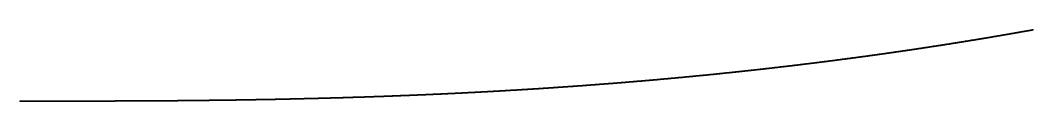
# Model space of a CAD drawing. Header units: metres. Extents: x 0 to 360, y 0 to 49.
# Drawn here: x 0.01 to 22.5, y 0 to 1.59 of the extents above; entities that cross this region are included whole.
import ezdxf

# ---------------------------------------------------------------- set-up
doc = ezdxf.new("R2010")
doc.units = ezdxf.units.M

msp = doc.modelspace()

# ---------------------------------------------------------------- linework, layer by layer
for p in [(22.414, 1.574), (22.425, 1.576), (22.436, 1.578), (22.447, 1.58), (22.458, 1.582), (22.469, 1.584), (22.48, 1.586), (22.491, 1.588), (22.502, 1.59), (21.111, 1.351), (21.123, 1.353), (21.134, 1.355), (21.145, 1.357), (21.156, 1.358), (21.167, 1.36), (21.178, 1.362), (21.19, 1.364), (21.201, 1.366), (21.212, 1.368), (21.223, 1.369), (21.234, 1.371), (21.245, 1.373), (21.257, 1.375), (21.268, 1.377), (21.279, 1.379), (21.29, 1.381), (21.301, 1.382), (21.312, 1.384), (21.324, 1.386), (21.335, 1.388), (21.346, 1.39), (21.357, 1.392), (21.368, 1.394), (21.379, 1.395), (21.39, 1.397), (21.402, 1.399), (21.413, 1.401), (21.424, 1.403), (21.435, 1.405), (21.446, 1.407), (21.457, 1.408), (21.469, 1.41), (21.48, 1.412), (21.491, 1.414), (21.502, 1.416), (21.513, 1.418), (21.524, 1.42), (21.535, 1.422), (21.547, 1.423), (21.558, 1.425), (21.569, 1.427), (21.58, 1.429), (21.591, 1.431), (21.602, 1.433), (21.613, 1.435), (21.625, 1.437), (21.636, 1.439), (21.647, 1.44), (21.658, 1.442), (21.669, 1.444), (21.68, 1.446), (21.691, 1.448), (21.702, 1.45), (21.714, 1.452), (21.725, 1.454), (21.736, 1.456), (21.747, 1.458), (21.758, 1.46), (21.769, 1.461), (21.78, 1.463), (21.792, 1.465), (21.803, 1.467), (21.814, 1.469), (21.825, 1.471), (21.836, 1.473), (21.847, 1.475), (21.858, 1.477), (21.869, 1.479), (21.881, 1.481), (21.892, 1.483), (21.903, 1.484), (21.914, 1.486), (21.925, 1.488), (21.936, 1.49), (21.947, 1.492), (21.958, 1.494), (21.969, 1.496), (21.981, 1.498), (21.992, 1.5), (22.003, 1.502), (22.014, 1.504), (22.025, 1.506), (22.036, 1.508), (22.047, 1.51), (22.058, 1.512), (22.069, 1.513), (22.081, 1.515), (22.092, 1.517), (22.103, 1.519), (22.114, 1.521), (22.125, 1.523), (22.136, 1.525), (22.147, 1.527), (22.158, 1.529), (22.169, 1.531), (22.181, 1.533), (22.192, 1.535), (22.203, 1.537), (22.214, 1.539), (22.225, 1.541), (22.236, 1.543), (22.247, 1.545), (22.258, 1.547), (22.269, 1.549), (22.28, 1.551), (22.292, 1.553), (22.303, 1.555), (22.314, 1.557), (22.325, 1.559), (22.336, 1.561), (22.347, 1.563), (22.358, 1.565), (22.369, 1.567), (22.38, 1.568), (22.391, 1.57), (22.402, 1.572), (19.665, 1.126), (19.676, 1.128), (19.687, 1.129), (19.699, 1.131), (19.71, 1.133), (19.721, 1.134), (19.732, 1.136), (19.744, 1.138), (19.755, 1.139), (19.766, 1.141), (19.777, 1.143), (19.789, 1.144), (19.8, 1.146), (19.811, 1.148), (19.822, 1.149), (19.834, 1.151), (19.845, 1.153), (19.856, 1.155), (19.867, 1.156), (19.879, 1.158), (19.89, 1.16), (19.901, 1.161), (19.912, 1.163), (19.924, 1.165), (19.935, 1.166), (19.946, 1.168), (19.957, 1.17), (19.969, 1.171), (19.98, 1.173), (19.991, 1.175), (20.002, 1.176), (20.014, 1.178), (20.025, 1.18), (20.036, 1.182), (20.047, 1.183), (20.058, 1.185), (20.07, 1.187), (20.081, 1.188), (20.092, 1.19), (20.103, 1.192), (20.115, 1.194), (20.126, 1.195), (20.137, 1.197), (20.148, 1.199), (20.16, 1.2), (20.171, 1.202), (20.182, 1.204), (20.193, 1.206), (20.204, 1.207), (20.216, 1.209), (20.227, 1.211), (20.238, 1.212), (20.249, 1.214), (20.261, 1.216), (20.272, 1.218), (20.283, 1.219), (20.294, 1.221), (20.305, 1.223), (20.317, 1.225), (20.328, 1.226), (20.339, 1.228), (20.35, 1.23), (20.362, 1.231), (20.373, 1.233), (20.384, 1.235), (20.395, 1.237), (20.406, 1.238), (20.418, 1.24), (20.429, 1.242), (20.44, 1.244), (20.451, 1.245), (20.462, 1.247), (20.474, 1.249), (20.485, 1.251), (20.496, 1.252), (20.507, 1.254), (20.518, 1.256), (20.53, 1.258), (20.541, 1.259), (20.552, 1.261), (20.563, 1.263), (20.574, 1.265), (20.586, 1.267), (20.597, 1.268), (20.608, 1.27), (20.619, 1.272), (20.63, 1.274), (20.642, 1.275), (20.653, 1.277), (20.664, 1.279), (20.675, 1.281), (20.686, 1.282), (20.698, 1.284), (20.709, 1.286), (20.72, 1.288), (20.731, 1.29), (20.742, 1.291), (20.754, 1.293), (20.765, 1.295), (20.776, 1.297), (20.787, 1.299), (20.798, 1.3), (20.81, 1.302), (20.821, 1.304), (20.832, 1.306), (20.843, 1.308), (20.854, 1.309), (20.866, 1.311), (20.877, 1.313), (20.888, 1.315), (20.899, 1.317), (20.91, 1.318), (20.921, 1.32), (20.933, 1.322), (20.944, 1.324), (20.955, 1.326), (20.966, 1.327), (20.977, 1.329), (20.989, 1.331), (21, 1.333), (21.011, 1.335), (21.022, 1.336), (21.033, 1.338), (21.044, 1.34), (21.056, 1.342), (21.067, 1.344), (21.078, 1.346), (21.089, 1.347), (21.1, 1.349), (18.026, 0.9), (18.038, 0.901), (18.049, 0.903), (18.061, 0.904), (18.072, 0.906), (18.083, 0.907), (18.095, 0.909), (18.106, 0.91), (18.117, 0.912), (18.129, 0.913), (18.14, 0.915), (18.151, 0.916), (18.163, 0.918), (18.174, 0.919), (18.185, 0.921), (18.197, 0.922), (18.208, 0.924), (18.219, 0.925), (18.231, 0.927), (18.242, 0.928), (18.253, 0.93), (18.265, 0.931), (18.276, 0.933), (18.287, 0.934), (18.299, 0.936), (18.31, 0.937), (18.321, 0.939), (18.333, 0.94), (18.344, 0.942), (18.355, 0.943), (18.366, 0.945), (18.378, 0.946), (18.389, 0.948), (18.4, 0.949), (18.412, 0.951), (18.423, 0.952), (18.434, 0.954), (18.446, 0.955), (18.457, 0.957), (18.468, 0.958), (18.48, 0.96), (18.491, 0.961), (18.502, 0.963), (18.514, 0.964), (18.525, 0.966), (18.536, 0.967), (18.548, 0.969), (18.559, 0.97), (18.57, 0.972), (18.582, 0.973), (18.593, 0.975), (18.604, 0.976), (18.615, 0.978), (18.627, 0.979), (18.638, 0.981), (18.649, 0.983), (18.661, 0.984), (18.672, 0.986), (18.683, 0.987), (18.695, 0.989), (18.706, 0.99), (18.717, 0.992), (18.729, 0.993), (18.74, 0.995), (18.751, 0.996), (18.762, 0.998), (18.774, 0.999), (18.785, 1.001), (18.796, 1.003), (18.808, 1.004), (18.819, 1.006), (18.83, 1.007), (18.842, 1.009), (18.853, 1.01), (18.864, 1.012), (18.875, 1.013), (18.887, 1.015), (18.898, 1.017), (18.909, 1.018), (18.921, 1.02), (18.932, 1.021), (18.943, 1.023), (18.955, 1.024), (18.966, 1.026), (18.977, 1.028), (18.988, 1.029), (19, 1.031), (19.011, 1.032), (19.022, 1.034), (19.034, 1.036), (19.045, 1.037), (19.056, 1.039), (19.067, 1.04), (19.079, 1.042), (19.09, 1.043), (19.101, 1.045), (19.113, 1.047), (19.124, 1.048), (19.135, 1.05), (19.146, 1.051), (19.158, 1.053), (19.169, 1.055), (19.18, 1.056), (19.192, 1.058), (19.203, 1.059), (19.214, 1.061), (19.225, 1.063), (19.237, 1.064), (19.248, 1.066), (19.259, 1.067), (19.271, 1.069), (19.282, 1.071), (19.293, 1.072), (19.304, 1.074), (19.316, 1.075), (19.327, 1.077), (19.338, 1.079), (19.349, 1.08), (19.361, 1.082), (19.372, 1.084), (19.383, 1.085), (19.395, 1.087), (19.406, 1.088), (19.417, 1.09), (19.428, 1.092), (19.44, 1.093), (19.451, 1.095), (19.462, 1.097), (19.473, 1.098), (19.485, 1.1), (19.496, 1.101), (19.507, 1.103), (19.519, 1.105), (19.53, 1.106), (19.541, 1.108), (19.552, 1.11), (19.564, 1.111), (19.575, 1.113), (19.586, 1.115), (19.597, 1.116), (19.609, 1.118), (19.62, 1.12), (19.631, 1.121), (19.642, 1.123), (19.654, 1.125), (16.137, 0.675), (16.148, 0.677), (16.159, 0.678), (16.171, 0.679), (16.182, 0.68), (16.194, 0.682), (16.205, 0.683), (16.216, 0.684), (16.228, 0.685), (16.239, 0.687), (16.251, 0.688), (16.262, 0.689), (16.274, 0.69), (16.285, 0.692), (16.296, 0.693), (16.308, 0.694), (16.319, 0.695), (16.331, 0.697), (16.342, 0.698), (16.354, 0.699), (16.365, 0.701), (16.376, 0.702), (16.388, 0.703), (16.399, 0.704), (16.411, 0.706), (16.422, 0.707), (16.433, 0.708), (16.445, 0.709), (16.456, 0.711), (16.468, 0.712), (16.479, 0.713), (16.491, 0.715), (16.502, 0.716), (16.513, 0.717), (16.525, 0.718), (16.536, 0.72), (16.548, 0.721), (16.559, 0.722), (16.57, 0.724), (16.582, 0.725), (16.593, 0.726), (16.605, 0.728), (16.616, 0.729), (16.627, 0.73), (16.639, 0.731), (16.65, 0.733), (16.662, 0.734), (16.673, 0.735), (16.684, 0.737), (16.696, 0.738), (16.707, 0.739), (16.719, 0.741), (16.73, 0.742), (16.741, 0.743), (16.753, 0.745), (16.764, 0.746), (16.776, 0.747), (16.787, 0.748), (16.798, 0.75), (16.81, 0.751), (16.821, 0.752), (16.833, 0.754), (16.844, 0.755), (16.855, 0.756), (16.867, 0.758), (16.878, 0.759), (16.89, 0.76), (16.901, 0.762), (16.912, 0.763), (16.924, 0.764), (16.935, 0.766), (16.947, 0.767), (16.958, 0.768), (16.969, 0.77), (16.981, 0.771), (16.992, 0.772), (17.004, 0.774), (17.015, 0.775), (17.026, 0.776), (17.038, 0.778), (17.049, 0.779), (17.061, 0.78), (17.072, 0.782), (17.083, 0.783), (17.095, 0.785), (17.106, 0.786), (17.117, 0.787), (17.129, 0.789), (17.14, 0.79), (17.152, 0.791), (17.163, 0.793), (17.174, 0.794), (17.186, 0.795), (17.197, 0.797), (17.208, 0.798), (17.22, 0.8), (17.231, 0.801), (17.243, 0.802), (17.254, 0.804), (17.265, 0.805), (17.277, 0.806), (17.288, 0.808), (17.3, 0.809), (17.311, 0.811), (17.322, 0.812), (17.334, 0.813), (17.345, 0.815), (17.356, 0.816), (17.368, 0.817), (17.379, 0.819), (17.391, 0.82), (17.402, 0.822), (17.413, 0.823), (17.425, 0.824), (17.436, 0.826), (17.447, 0.827), (17.459, 0.829), (17.47, 0.83), (17.481, 0.831), (17.493, 0.833), (17.504, 0.834), (17.516, 0.836), (17.527, 0.837), (17.538, 0.838), (17.55, 0.84), (17.561, 0.841), (17.572, 0.843), (17.584, 0.844), (17.595, 0.845), (17.606, 0.847), (17.618, 0.848), (17.629, 0.85), (17.641, 0.851), (17.652, 0.852), (17.663, 0.854), (17.675, 0.855), (17.686, 0.857), (17.697, 0.858), (17.709, 0.86), (17.72, 0.861), (17.731, 0.862), (17.743, 0.864), (17.754, 0.865), (17.765, 0.867), (17.777, 0.868), (17.788, 0.87), (17.8, 0.871), (17.811, 0.872), (17.822, 0.874), (17.834, 0.875), (17.845, 0.877), (17.856, 0.878), (17.868, 0.88), (17.879, 0.881), (17.89, 0.883), (17.902, 0.884), (17.913, 0.885), (17.924, 0.887), (17.936, 0.888), (17.947, 0.89), (17.958, 0.891), (17.97, 0.893), (17.981, 0.894), (17.992, 0.896), (18.004, 0.897), (18.015, 0.899), (13.819, 0.45), (13.831, 0.451), (13.842, 0.452), (13.854, 0.453), (13.865, 0.454), (13.877, 0.455), (13.888, 0.456), (13.9, 0.457), (13.911, 0.458), (13.923, 0.459), (13.934, 0.46), (13.946, 0.461), (13.957, 0.462), (13.969, 0.463), (13.98, 0.464), (13.992, 0.465), (14.003, 0.466), (14.015, 0.467), (14.026, 0.468), (14.038, 0.469), (14.049, 0.47), (14.061, 0.471), (14.072, 0.472), (14.084, 0.473), (14.095, 0.474), (14.107, 0.475), (14.118, 0.476), (14.13, 0.477), (14.141, 0.478), (14.153, 0.479), (14.164, 0.481), (14.176, 0.482), (14.187, 0.483), (14.199, 0.484), (14.21, 0.485), (14.222, 0.486), (14.233, 0.487), (14.245, 0.488), (14.256, 0.489), (14.268, 0.49), (14.279, 0.491), (14.291, 0.492), (14.302, 0.493), (14.314, 0.494), (14.325, 0.495), (14.337, 0.496), (14.348, 0.497), (14.36, 0.498), (14.371, 0.499), (14.383, 0.5), (14.394, 0.501), (14.406, 0.502), (14.417, 0.503), (14.429, 0.504), (14.44, 0.505), (14.452, 0.506), (14.463, 0.508), (14.475, 0.509), (14.486, 0.51), (14.498, 0.511), (14.509, 0.512), (14.521, 0.513), (14.532, 0.514), (14.544, 0.515), (14.555, 0.516), (14.567, 0.517), (14.578, 0.518), (14.59, 0.519), (14.601, 0.52), (14.613, 0.521), (14.624, 0.522), (14.636, 0.524), (14.647, 0.525), (14.659, 0.526), (14.67, 0.527), (14.682, 0.528), (14.693, 0.529), (14.705, 0.53), (14.716, 0.531), (14.728, 0.532), (14.739, 0.533), (14.751, 0.534), (14.762, 0.535), (14.773, 0.537), (14.785, 0.538), (14.796, 0.539), (14.808, 0.54), (14.819, 0.541), (14.831, 0.542), (14.842, 0.543), (14.854, 0.544), (14.865, 0.545), (14.877, 0.546), (14.888, 0.548), (14.9, 0.549), (14.911, 0.55), (14.923, 0.551), (14.934, 0.552), (14.946, 0.553), (14.957, 0.554), (14.969, 0.555), (14.98, 0.556), (14.992, 0.557), (15.003, 0.559), (15.014, 0.56), (15.026, 0.561), (15.037, 0.562), (15.049, 0.563), (15.06, 0.564), (15.072, 0.565), (15.083, 0.566), (15.095, 0.568), (15.106, 0.569), (15.118, 0.57), (15.129, 0.571), (15.141, 0.572), (15.152, 0.573), (15.164, 0.574), (15.175, 0.575), (15.186, 0.577), (15.198, 0.578), (15.209, 0.579), (15.221, 0.58), (15.232, 0.581), (15.244, 0.582), (15.255, 0.583), (15.267, 0.585), (15.278, 0.586), (15.29, 0.587), (15.301, 0.588), (15.313, 0.589), (15.324, 0.59), (15.335, 0.592), (15.347, 0.593), (15.358, 0.594), (15.37, 0.595), (15.381, 0.596), (15.393, 0.597), (15.404, 0.598), (15.416, 0.6), (15.427, 0.601), (15.439, 0.602), (15.45, 0.603), (15.462, 0.604), (15.473, 0.605), (15.484, 0.607), (15.496, 0.608), (15.507, 0.609), (15.519, 0.61), (15.53, 0.611), (15.542, 0.612), (15.553, 0.614), (15.565, 0.615), (15.576, 0.616), (15.587, 0.617), (15.599, 0.618), (15.61, 0.62), (15.622, 0.621), (15.633, 0.622), (15.645, 0.623), (15.656, 0.624), (15.668, 0.626), (15.679, 0.627), (15.691, 0.628), (15.702, 0.629), (15.713, 0.63), (15.725, 0.631), (15.736, 0.633), (15.748, 0.634), (15.759, 0.635), (15.771, 0.636), (15.782, 0.637), (15.793, 0.639), (15.805, 0.64), (15.816, 0.641), (15.828, 0.642), (15.839, 0.644), (15.851, 0.645), (15.862, 0.646), (15.874, 0.647), (15.885, 0.648), (15.896, 0.65), (15.908, 0.651), (15.919, 0.652), (15.931, 0.653), (15.942, 0.654), (15.954, 0.656), (15.965, 0.657), (15.976, 0.658), (15.988, 0.659), (15.999, 0.661), (16.011, 0.662), (16.022, 0.663), (16.034, 0.664), (16.045, 0.666), (16.057, 0.667), (16.068, 0.668), (16.079, 0.669), (16.091, 0.67), (16.102, 0.672), (16.114, 0.673), (16.125, 0.674), (10.641, 0.225), (10.653, 0.226), (10.664, 0.227), (10.676, 0.227), (10.687, 0.228), (10.699, 0.229), (10.711, 0.229), (10.722, 0.23), (10.734, 0.231), (10.745, 0.231), (10.757, 0.232), (10.768, 0.233), (10.78, 0.233), (10.792, 0.234), (10.803, 0.235), (10.815, 0.235), (10.826, 0.236), (10.838, 0.237), (10.85, 0.237), (10.861, 0.238), (10.873, 0.239), (10.884, 0.239), (10.896, 0.24), (10.908, 0.241), (10.919, 0.241), (10.931, 0.242), (10.942, 0.243), (10.954, 0.243), (10.966, 0.244), (10.977, 0.245), (10.989, 0.245), (11, 0.246), (11.012, 0.247), (11.023, 0.248), (11.035, 0.248), (11.047, 0.249), (11.058, 0.25), (11.07, 0.25), (11.081, 0.251), (11.093, 0.252), (11.105, 0.252), (11.116, 0.253), (11.128, 0.254), (11.139, 0.255), (11.151, 0.255), (11.163, 0.256), (11.174, 0.257), (11.186, 0.257), (11.197, 0.258), (11.209, 0.259), (11.22, 0.259), (11.232, 0.26), (11.244, 0.261), (11.255, 0.262), (11.267, 0.262), (11.278, 0.263), (11.29, 0.264), (11.302, 0.265), (11.313, 0.265), (11.325, 0.266), (11.336, 0.267), (11.348, 0.267), (11.359, 0.268), (11.371, 0.269), (11.383, 0.27), (11.394, 0.27), (11.406, 0.271), (11.417, 0.272), (11.429, 0.273), (11.44, 0.273), (11.452, 0.274), (11.464, 0.275), (11.475, 0.275), (11.487, 0.276), (11.498, 0.277), (11.51, 0.278), (11.522, 0.278), (11.533, 0.279), (11.545, 0.28), (11.556, 0.281), (11.568, 0.281), (11.579, 0.282), (11.591, 0.283), (11.603, 0.284), (11.614, 0.284), (11.626, 0.285), (11.637, 0.286), (11.649, 0.287), (11.66, 0.287), (11.672, 0.288), (11.684, 0.289), (11.695, 0.29), (11.707, 0.291), (11.718, 0.291), (11.73, 0.292), (11.741, 0.293), (11.753, 0.294), (11.765, 0.294), (11.776, 0.295), (11.788, 0.296), (11.799, 0.297), (11.811, 0.297), (11.822, 0.298), (11.834, 0.299), (11.846, 0.3), (11.857, 0.301), (11.869, 0.301), (11.88, 0.302), (11.892, 0.303), (11.903, 0.304), (11.915, 0.304), (11.927, 0.305), (11.938, 0.306), (11.95, 0.307), (11.961, 0.308), (11.973, 0.308), (11.984, 0.309), (11.996, 0.31), (12.008, 0.311), (12.019, 0.312), (12.031, 0.312), (12.042, 0.313), (12.054, 0.314), (12.065, 0.315), (12.077, 0.316), (12.088, 0.316), (12.1, 0.317), (12.112, 0.318), (12.123, 0.319), (12.135, 0.32), (12.146, 0.32), (12.158, 0.321), (12.169, 0.322), (12.181, 0.323), (12.193, 0.324), (12.204, 0.324), (12.216, 0.325), (12.227, 0.326), (12.239, 0.327), (12.25, 0.328), (12.262, 0.329), (12.273, 0.329), (12.285, 0.33), (12.297, 0.331), (12.308, 0.332), (12.32, 0.333), (12.331, 0.333), (12.343, 0.334), (12.354, 0.335), (12.366, 0.336), (12.377, 0.337), (12.389, 0.338), (12.401, 0.338), (12.412, 0.339), (12.424, 0.34), (12.435, 0.341), (12.447, 0.342), (12.458, 0.343), (12.47, 0.343), (12.481, 0.344), (12.493, 0.345), (12.505, 0.346), (12.516, 0.347), (12.528, 0.348), (12.539, 0.349), (12.551, 0.349), (12.562, 0.35), (12.574, 0.351), (12.585, 0.352), (12.597, 0.353), (12.608, 0.354), (12.62, 0.355), (12.632, 0.355), (12.643, 0.356), (12.655, 0.357), (12.666, 0.358), (12.678, 0.359), (12.689, 0.36), (12.701, 0.361), (12.712, 0.361), (12.724, 0.362), (12.736, 0.363), (12.747, 0.364), (12.759, 0.365), (12.77, 0.366), (12.782, 0.367), (12.793, 0.368), (12.805, 0.368), (12.816, 0.369), (12.828, 0.37), (12.839, 0.371), (12.851, 0.372), (12.862, 0.373), (12.874, 0.374), (12.886, 0.375), (12.897, 0.375), (12.909, 0.376), (12.92, 0.377), (12.932, 0.378), (12.943, 0.379), (12.955, 0.38), (12.966, 0.381), (12.978, 0.382), (12.989, 0.383), (13.001, 0.383), (13.013, 0.384), (13.024, 0.385), (13.036, 0.386), (13.047, 0.387), (13.059, 0.388), (13.07, 0.389), (13.082, 0.39), (13.093, 0.391), (13.105, 0.392), (13.116, 0.393), (13.128, 0.393), (13.139, 0.394), (13.151, 0.395), (13.162, 0.396), (13.174, 0.397), (13.186, 0.398), (13.197, 0.399), (13.209, 0.4), (13.22, 0.401), (13.232, 0.402), (13.243, 0.403), (13.255, 0.404), (13.266, 0.404), (13.278, 0.405), (13.289, 0.406), (13.301, 0.407), (13.312, 0.408), (13.324, 0.409), (13.335, 0.41), (13.347, 0.411), (13.358, 0.412), (13.37, 0.413), (13.382, 0.414), (13.393, 0.415), (13.405, 0.416), (13.416, 0.417), (13.428, 0.418), (13.439, 0.419), (13.451, 0.419), (13.462, 0.42), (13.474, 0.421), (13.485, 0.422), (13.497, 0.423), (13.508, 0.424), (13.52, 0.425), (13.531, 0.426), (13.543, 0.427), (13.554, 0.428), (13.566, 0.429), (13.577, 0.43), (13.589, 0.431), (13.6, 0.432), (13.612, 0.433), (13.624, 0.434), (13.635, 0.435), (13.647, 0.436), (13.658, 0.437), (13.67, 0.438), (13.681, 0.439), (13.693, 0.44), (13.704, 0.441), (13.716, 0.442), (13.727, 0.443), (13.739, 0.443), (13.75, 0.444), (13.762, 0.445), (13.773, 0.446), (13.785, 0.447), (13.796, 0.448), (13.808, 0.449), (0.012, 0), (0.023, 0), (0.035, 0), (0.047, 0), (0.058, 0), (0.07, 0), (0.082, 0), (0.093, 0), (0.105, 0), (0.117, 0), (0.128, 0), (0.14, 0), (0.152, 0), (0.163, 0), (0.175, 0), (0.187, 0), (0.198, 0), (0.21, 0), (0.222, 0), (0.233, 0), (0.245, 0), (0.257, 0), (0.269, 0), (0.28, 0), (0.292, 0), (0.304, 0), (0.315, 0), (0.327, 0), (0.339, 0), (0.35, 0), (0.362, 0), (0.374, 0), (0.385, 0), (0.397, 0), (0.409, 0), (0.42, 0), (0.432, 0), (0.444, 0), (0.455, 0), (0.467, 0), (0.479, 0), (0.49, 0), (0.502, 0), (0.514, 0), (0.525, 0), (0.537, 0), (0.549, 0), (0.56, 0), (0.572, 0), (0.584, 0), (0.595, 0), (0.607, 0), (0.619, 0), (0.63, 0), (0.642, 0), (0.654, 0), (0.665, 0), (0.677, 0), (0.689, 0), (0.7, 0), (0.712, 0), (0.724, 0), (0.736, 0), (0.747, 0), (0.759, 0), (0.771, 0), (0.782, 0), (0.794, 0), (0.806, 0), (0.817, 0), (0.829, 0), (0.841, 0), (0.852, 0), (0.864, 0), (0.876, 0), (0.887, 0), (0.899, 0), (0.911, 0), (0.922, 0), (0.934, 0), (0.946, 0), (0.957, 0), (0.969, 0), (0.981, 0), (0.992, 0), (1.004, 0), (1.016, 0), (1.027, 0), (1.039, 0), (1.051, 0), (1.062, 0), (1.074, 0), (1.086, 0), (1.097, 0), (1.109, 0), (1.121, 0), (1.132, 0), (1.144, 0), (1.156, 0), (1.168, 0), (1.179, 0), (1.191, 0), (1.203, 0.001), (1.214, 0.001), (1.226, 0.001), (1.238, 0.001), (1.249, 0.001), (1.261, 0.001), (1.273, 0.001), (1.284, 0.001), (1.296, 0.001), (1.308, 0.001), (1.319, 0.001), (1.331, 0.001), (1.343, 0.001), (1.354, 0.001), (1.366, 0.001), (1.378, 0.001), (1.389, 0.001), (1.401, 0.001), (1.413, 0.001), (1.424, 0.001), (1.436, 0.001), (1.448, 0.001), (1.459, 0.001), (1.471, 0.001), (1.483, 0.001), (1.494, 0.001), (1.506, 0.001), (1.518, 0.001), (1.529, 0.001), (1.541, 0.001), (1.553, 0.001), (1.564, 0.001), (1.576, 0.001), (1.588, 0.001), (1.599, 0.001), (1.611, 0.001), (1.623, 0.001), (1.635, 0.001), (1.646, 0.001), (1.658, 0.001), (1.67, 0.001), (1.681, 0.001), (1.693, 0.001), (1.705, 0.001), (1.716, 0.001), (1.728, 0.001), (1.74, 0.001), (1.751, 0.001), (1.763, 0.001), (1.775, 0.001), (1.786, 0.002), (1.798, 0.002), (1.81, 0.002), (1.821, 0.002), (1.833, 0.002), (1.845, 0.002), (1.856, 0.002), (1.868, 0.002), (1.88, 0.002), (1.891, 0.002), (1.903, 0.002), (1.915, 0.002), (1.926, 0.002), (1.938, 0.002), (1.95, 0.002), (1.961, 0.002), (1.973, 0.002), (1.985, 0.002), (1.996, 0.002), (2.008, 0.002), (2.02, 0.002), (2.031, 0.002), (2.043, 0.002), (2.055, 0.002), (2.066, 0.002), (2.078, 0.002), (2.09, 0.002), (2.102, 0.002), (2.113, 0.002), (2.125, 0.003), (2.137, 0.003), (2.148, 0.003), (2.16, 0.003), (2.172, 0.003), (2.183, 0.003), (2.195, 0.003), (2.207, 0.003), (2.218, 0.003), (2.23, 0.003), (2.242, 0.003), (2.253, 0.003), (2.265, 0.003), (2.277, 0.003), (2.288, 0.003), (2.3, 0.003), (2.312, 0.003), (2.323, 0.003), (2.335, 0.003), (2.347, 0.003), (2.358, 0.003), (2.37, 0.003), (2.382, 0.003), (2.393, 0.004), (2.405, 0.004), (2.417, 0.004), (2.428, 0.004), (2.44, 0.004), (2.452, 0.004), (2.463, 0.004), (2.475, 0.004), (2.487, 0.004), (2.498, 0.004), (2.51, 0.004), (2.522, 0.004), (2.533, 0.004), (2.545, 0.004), (2.557, 0.004), (2.568, 0.004), (2.58, 0.004), (2.592, 0.004), (2.603, 0.004), (2.615, 0.005), (2.627, 0.005), (2.639, 0.005), (2.65, 0.005), (2.662, 0.005), (2.674, 0.005), (2.685, 0.005), (2.697, 0.005), (2.709, 0.005), (2.72, 0.005), (2.732, 0.005), (2.744, 0.005), (2.755, 0.005), (2.767, 0.005), (2.779, 0.005), (2.79, 0.005), (2.802, 0.006), (2.814, 0.006), (2.825, 0.006), (2.837, 0.006), (2.849, 0.006), (2.86, 0.006), (2.872, 0.006), (2.884, 0.006), (2.895, 0.006), (2.907, 0.006), (2.919, 0.006), (2.93, 0.006), (2.942, 0.006), (2.954, 0.006), (2.965, 0.007), (2.977, 0.007), (2.989, 0.007), (3, 0.007), (3.012, 0.007), (3.024, 0.007), (3.035, 0.007), (3.047, 0.007), (3.059, 0.007), (3.07, 0.007), (3.082, 0.007), (3.094, 0.007), (3.105, 0.007), (3.117, 0.007), (3.129, 0.008), (3.14, 0.008), (3.152, 0.008), (3.164, 0.008), (3.176, 0.008), (3.187, 0.008), (3.199, 0.008), (3.211, 0.008), (3.222, 0.008), (3.234, 0.008), (3.246, 0.008), (3.257, 0.008), (3.269, 0.009), (3.281, 0.009), (3.292, 0.009), (3.304, 0.009), (3.316, 0.009), (3.327, 0.009), (3.339, 0.009), (3.351, 0.009), (3.362, 0.009), (3.374, 0.009), (3.386, 0.009), (3.397, 0.01), (3.409, 0.01), (3.421, 0.01), (3.432, 0.01), (3.444, 0.01), (3.456, 0.01), (3.467, 0.01), (3.479, 0.01), (3.491, 0.01), (3.502, 0.01), (3.514, 0.011), (3.526, 0.011), (3.537, 0.011), (3.549, 0.011), (3.561, 0.011), (3.572, 0.011), (3.584, 0.011), (3.596, 0.011), (3.607, 0.011), (3.619, 0.011), (3.631, 0.012), (3.642, 0.012), (3.654, 0.012), (3.666, 0.012), (3.677, 0.012), (3.689, 0.012), (3.701, 0.012), (3.712, 0.012), (3.724, 0.012), (3.736, 0.013), (3.747, 0.013), (3.759, 0.013), (3.771, 0.013), (3.782, 0.013), (3.794, 0.013), (3.806, 0.013), (3.817, 0.013), (3.829, 0.013), (3.841, 0.014), (3.852, 0.014), (3.864, 0.014), (3.876, 0.014), (3.888, 0.014), (3.899, 0.014), (3.911, 0.014), (3.923, 0.014), (3.934, 0.015), (3.946, 0.015), (3.958, 0.015), (3.969, 0.015), (3.981, 0.015), (3.993, 0.015), (4.004, 0.015), (4.016, 0.015), (4.028, 0.015), (4.039, 0.016), (4.051, 0.016), (4.063, 0.016), (4.074, 0.016), (4.086, 0.016), (4.098, 0.016), (4.109, 0.016), (4.121, 0.017), (4.133, 0.017), (4.144, 0.017), (4.156, 0.017), (4.168, 0.017), (4.179, 0.017), (4.191, 0.017), (4.203, 0.017), (4.214, 0.018), (4.226, 0.018), (4.238, 0.018), (4.249, 0.018), (4.261, 0.018), (4.273, 0.018), (4.284, 0.018), (4.296, 0.019), (4.308, 0.019), (4.319, 0.019), (4.331, 0.019), (4.343, 0.019), (4.354, 0.019), (4.366, 0.019), (4.378, 0.02), (4.389, 0.02), (4.401, 0.02), (4.413, 0.02), (4.424, 0.02), (4.436, 0.02), (4.448, 0.021), (4.459, 0.021), (4.471, 0.021), (4.483, 0.021), (4.494, 0.021), (4.506, 0.021), (4.518, 0.021), (4.529, 0.022), (4.541, 0.022), (4.553, 0.022), (4.564, 0.022), (4.576, 0.022), (4.588, 0.022), (4.599, 0.023), (4.611, 0.023), (4.623, 0.023), (4.634, 0.023), (4.646, 0.023), (4.658, 0.023), (4.669, 0.024), (4.681, 0.024), (4.693, 0.024), (4.704, 0.024), (4.716, 0.024), (4.728, 0.024), (4.739, 0.025), (4.751, 0.025), (4.763, 0.025), (4.774, 0.025), (4.786, 0.025), (4.798, 0.025), (4.809, 0.026), (4.821, 0.026), (4.833, 0.026), (4.844, 0.026), (4.856, 0.026), (4.868, 0.026), (4.879, 0.027), (4.891, 0.027), (4.903, 0.027), (4.914, 0.027), (4.926, 0.027), (4.938, 0.027), (4.949, 0.028), (4.961, 0.028), (4.973, 0.028), (4.984, 0.028), (4.996, 0.028), (5.008, 0.029), (5.019, 0.029), (5.031, 0.029), (5.043, 0.029), (5.054, 0.029), (5.066, 0.03), (5.078, 0.03), (5.089, 0.03), (5.101, 0.03), (5.113, 0.03), (5.124, 0.03), (5.136, 0.031), (5.148, 0.031), (5.159, 0.031), (5.171, 0.031), (5.183, 0.031), (5.194, 0.032), (5.206, 0.032), (5.218, 0.032), (5.229, 0.032), (5.241, 0.032), (5.253, 0.033), (5.264, 0.033), (5.276, 0.033), (5.288, 0.033), (5.299, 0.033), (5.311, 0.034), (5.323, 0.034), (5.334, 0.034), (5.346, 0.034), (5.358, 0.035), (5.369, 0.035), (5.381, 0.035), (5.393, 0.035), (5.404, 0.035), (5.416, 0.036), (5.428, 0.036), (5.439, 0.036), (5.451, 0.036), (5.463, 0.036), (5.474, 0.037), (5.486, 0.037), (5.498, 0.037), (5.509, 0.037), (5.521, 0.038), (5.533, 0.038), (5.544, 0.038), (5.556, 0.038), (5.568, 0.038), (5.579, 0.039), (5.591, 0.039), (5.603, 0.039), (5.614, 0.039), (5.626, 0.04), (5.638, 0.04), (5.649, 0.04), (5.661, 0.04), (5.673, 0.04), (5.684, 0.041), (5.696, 0.041), (5.708, 0.041), (5.719, 0.041), (5.731, 0.042), (5.743, 0.042), (5.754, 0.042), (5.766, 0.042), (5.778, 0.043), (5.789, 0.043), (5.801, 0.043), (5.813, 0.043), (5.824, 0.044), (5.836, 0.044), (5.848, 0.044), (5.859, 0.044), (5.871, 0.045), (5.883, 0.045), (5.894, 0.045), (5.906, 0.045), (5.917, 0.046), (5.929, 0.046), (5.941, 0.046), (5.952, 0.046), (5.964, 0.047), (5.976, 0.047), (5.987, 0.047), (5.999, 0.047), (6.011, 0.048), (6.022, 0.048), (6.034, 0.048), (6.046, 0.048), (6.057, 0.049), (6.069, 0.049), (6.081, 0.049), (6.092, 0.049), (6.104, 0.05), (6.116, 0.05), (6.127, 0.05), (6.139, 0.05), (6.151, 0.051), (6.162, 0.051), (6.174, 0.051), (6.186, 0.051), (6.197, 0.052), (6.209, 0.052), (6.221, 0.052), (6.232, 0.053), (6.244, 0.053), (6.256, 0.053), (6.267, 0.053), (6.279, 0.054), (6.291, 0.054), (6.302, 0.054), (6.314, 0.054), (6.326, 0.055), (6.337, 0.055), (6.349, 0.055), (6.361, 0.056), (6.372, 0.056), (6.384, 0.056), (6.396, 0.056), (6.407, 0.057), (6.419, 0.057), (6.43, 0.057), (6.442, 0.058), (6.454, 0.058), (6.465, 0.058), (6.477, 0.058), (6.489, 0.059), (6.5, 0.059), (6.512, 0.059), (6.524, 0.06), (6.535, 0.06), (6.547, 0.06), (6.559, 0.06), (6.57, 0.061), (6.582, 0.061), (6.594, 0.061), (6.605, 0.062), (6.617, 0.062), (6.629, 0.062), (6.64, 0.063), (6.652, 0.063), (6.664, 0.063), (6.675, 0.064), (6.687, 0.064), (6.699, 0.064), (6.71, 0.064), (6.722, 0.065), (6.734, 0.065), (6.745, 0.065), (6.757, 0.066), (6.768, 0.066), (6.78, 0.066), (6.792, 0.067), (6.803, 0.067), (6.815, 0.067), (6.827, 0.068), (6.838, 0.068), (6.85, 0.068), (6.862, 0.069), (6.873, 0.069), (6.885, 0.069), (6.897, 0.069), (6.908, 0.07), (6.92, 0.07), (6.932, 0.07), (6.943, 0.071), (6.955, 0.071), (6.967, 0.071), (6.978, 0.072), (6.99, 0.072), (7.002, 0.072), (7.013, 0.073), (7.025, 0.073), (7.036, 0.073), (7.048, 0.074), (7.06, 0.074), (7.071, 0.074), (7.083, 0.075), (7.095, 0.075), (7.106, 0.075), (7.118, 0.076), (7.13, 0.076), (7.141, 0.076), (7.153, 0.077), (7.165, 0.077), (7.176, 0.077), (7.188, 0.078), (7.2, 0.078), (7.211, 0.079), (7.223, 0.079), (7.235, 0.079), (7.246, 0.08), (7.258, 0.08), (7.269, 0.08), (7.281, 0.081), (7.293, 0.081), (7.304, 0.081), (7.316, 0.082), (7.328, 0.082), (7.339, 0.082), (7.351, 0.083), (7.363, 0.083), (7.374, 0.083), (7.386, 0.084), (7.398, 0.084), (7.409, 0.085), (7.421, 0.085), (7.433, 0.085), (7.444, 0.086), (7.456, 0.086), (7.468, 0.086), (7.479, 0.087), (7.491, 0.087), (7.502, 0.088), (7.514, 0.088), (7.526, 0.088), (7.537, 0.089), (7.549, 0.089), (7.561, 0.089), (7.572, 0.09), (7.584, 0.09), (7.596, 0.091), (7.607, 0.091), (7.619, 0.091), (7.631, 0.092), (7.642, 0.092), (7.654, 0.092), (7.665, 0.093), (7.677, 0.093), (7.689, 0.094), (7.7, 0.094), (7.712, 0.094), (7.724, 0.095), (7.735, 0.095), (7.747, 0.096), (7.759, 0.096), (7.77, 0.096), (7.782, 0.097), (7.794, 0.097), (7.805, 0.097), (7.817, 0.098), (7.828, 0.098), (7.84, 0.099), (7.852, 0.099), (7.863, 0.099), (7.875, 0.1), (7.887, 0.1), (7.898, 0.101), (7.91, 0.101), (7.922, 0.102), (7.933, 0.102), (7.945, 0.102), (7.957, 0.103), (7.968, 0.103), (7.98, 0.104), (7.991, 0.104), (8.003, 0.104), (8.015, 0.105), (8.026, 0.105), (8.038, 0.106), (8.05, 0.106), (8.061, 0.106), (8.073, 0.107), (8.085, 0.107), (8.096, 0.108), (8.108, 0.108), (8.12, 0.109), (8.131, 0.109), (8.143, 0.109), (8.154, 0.11), (8.166, 0.11), (8.178, 0.111), (8.189, 0.111), (8.201, 0.112), (8.213, 0.112), (8.224, 0.112), (8.236, 0.113), (8.248, 0.113), (8.259, 0.114), (8.271, 0.114), (8.282, 0.115), (8.294, 0.115), (8.306, 0.115), (8.317, 0.116), (8.329, 0.116), (8.341, 0.117), (8.352, 0.117), (8.364, 0.118), (8.376, 0.118), (8.387, 0.119), (8.399, 0.119), (8.41, 0.119), (8.422, 0.12), (8.434, 0.12), (8.445, 0.121), (8.457, 0.121), (8.469, 0.122), (8.48, 0.122), (8.492, 0.123), (8.504, 0.123), (8.515, 0.124), (8.527, 0.124), (8.538, 0.124), (8.55, 0.125), (8.562, 0.125), (8.573, 0.126), (8.585, 0.126), (8.597, 0.127), (8.608, 0.127), (8.62, 0.128), (8.631, 0.128), (8.643, 0.129), (8.655, 0.129), (8.666, 0.13), (8.678, 0.13), (8.69, 0.131), (8.701, 0.131), (8.713, 0.131), (8.725, 0.132), (8.736, 0.132), (8.748, 0.133), (8.759, 0.133), (8.771, 0.134), (8.783, 0.134), (8.794, 0.135), (8.806, 0.135), (8.818, 0.136), (8.829, 0.136), (8.841, 0.137), (8.852, 0.137), (8.864, 0.138), (8.876, 0.138), (8.887, 0.139), (8.899, 0.139), (8.911, 0.14), (8.922, 0.14), (8.934, 0.141), (8.945, 0.141), (8.957, 0.142), (8.969, 0.142), (8.98, 0.143), (8.992, 0.143), (9.004, 0.144), (9.015, 0.144), (9.027, 0.145), (9.038, 0.145), (9.05, 0.146), (9.062, 0.146), (9.073, 0.147), (9.085, 0.147), (9.097, 0.148), (9.108, 0.148), (9.12, 0.149), (9.131, 0.149), (9.143, 0.15), (9.155, 0.15), (9.166, 0.151), (9.178, 0.151), (9.19, 0.152), (9.201, 0.152), (9.213, 0.153), (9.224, 0.153), (9.236, 0.154), (9.248, 0.154), (9.259, 0.155), (9.271, 0.156), (9.283, 0.156), (9.294, 0.157), (9.306, 0.157), (9.317, 0.158), (9.329, 0.158), (9.341, 0.159), (9.352, 0.159), (9.364, 0.16), (9.376, 0.16), (9.387, 0.161), (9.399, 0.161), (9.41, 0.162), (9.422, 0.162), (9.434, 0.163), (9.445, 0.164), (9.457, 0.164), (9.469, 0.165), (9.48, 0.165), (9.492, 0.166), (9.503, 0.166), (9.515, 0.167), (9.527, 0.167), (9.538, 0.168), (9.55, 0.168), (9.561, 0.169), (9.573, 0.17), (9.585, 0.17), (9.596, 0.171), (9.608, 0.171), (9.62, 0.172), (9.631, 0.172), (9.643, 0.173), (9.654, 0.173), (9.666, 0.174), (9.678, 0.175), (9.689, 0.175), (9.701, 0.176), (9.712, 0.176), (9.724, 0.177), (9.736, 0.177), (9.747, 0.178), (9.759, 0.179), (9.771, 0.179), (9.782, 0.18), (9.794, 0.18), (9.805, 0.181), (9.817, 0.181), (9.829, 0.182), (9.84, 0.183), (9.852, 0.183), (9.863, 0.184), (9.875, 0.184), (9.887, 0.185), (9.898, 0.186), (9.91, 0.186), (9.921, 0.187), (9.933, 0.187), (9.945, 0.188), (9.956, 0.188), (9.968, 0.189), (9.98, 0.19), (9.991, 0.19), (10.003, 0.191), (10.014, 0.191), (10.026, 0.192), (10.038, 0.193), (10.049, 0.193), (10.061, 0.194), (10.072, 0.194), (10.084, 0.195), (10.096, 0.196), (10.107, 0.196), (10.119, 0.197), (10.13, 0.197), (10.142, 0.198), (10.154, 0.199), (10.165, 0.199), (10.177, 0.2), (10.188, 0.2), (10.2, 0.201), (10.212, 0.202), (10.223, 0.202), (10.235, 0.203), (10.247, 0.204), (10.258, 0.204), (10.27, 0.205), (10.281, 0.205), (10.293, 0.206), (10.305, 0.207), (10.316, 0.207), (10.328, 0.208), (10.339, 0.209), (10.351, 0.209), (10.363, 0.21), (10.374, 0.21), (10.386, 0.211), (10.397, 0.212), (10.409, 0.212), (10.421, 0.213), (10.432, 0.214), (10.444, 0.214), (10.455, 0.215), (10.467, 0.216), (10.479, 0.216), (10.49, 0.217), (10.502, 0.217), (10.513, 0.218), (10.525, 0.219), (10.537, 0.219), (10.548, 0.22), (10.56, 0.221), (10.571, 0.221), (10.583, 0.222), (10.595, 0.223), (10.606, 0.223), (10.618, 0.224), (10.629, 0.225)]:
    msp.add_point(p)

doc.saveas('drawing.dxf')
